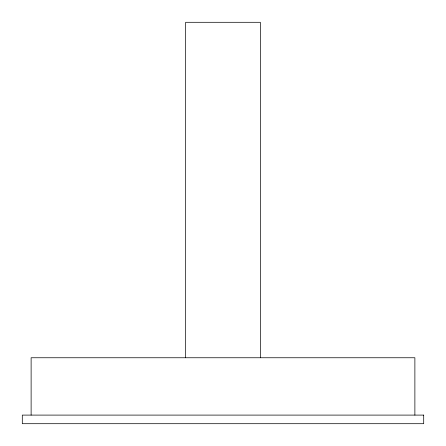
<?xml version="1.0" encoding="UTF-8"?>
<svg xmlns="http://www.w3.org/2000/svg" width="446" height="446" viewBox="0 0 446 446"><rect width="100%" height="100%" fill="white"/><g stroke="black" fill="none" stroke-linecap="round" stroke-linejoin="round"><path stroke-width="0.67" d="M414.88 415.098L414.88 357.753L31.12 357.753L31.12 415.098M260.347 357.753L260.347 22.3L185.653 22.3L185.653 357.753M423.7 415.098L22.3 415.098L22.3 423.7L423.7 423.7L423.7 415.098"/></g></svg>
